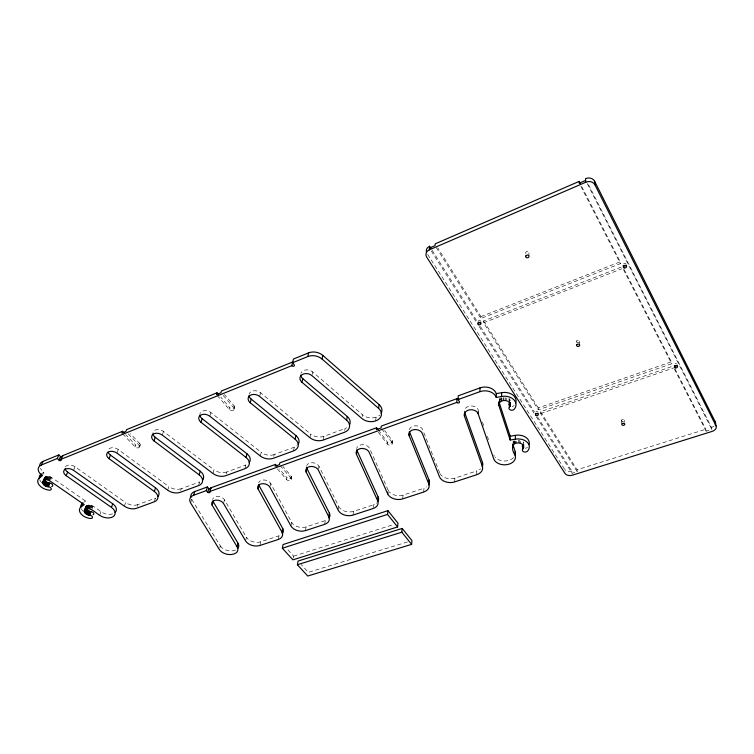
<?xml version="1.0" encoding="UTF-8"?>
<svg xmlns="http://www.w3.org/2000/svg" width="754" height="754" viewBox="0 0 754 754"><rect width="100%" height="100%" fill="white"/><g stroke="black" fill="none" stroke-linecap="round" stroke-linejoin="round"><path stroke-width="0.57" stroke-dasharray="3.77 2.83" d="M515.557 443.361L515.566 441.448M516.207 443.163L516.207 441.25M513.493 442.758L513.493 440.845M513.908 444.276L513.917 441.41M514.407 443.927L514.407 441.052M514.954 443.616L514.963 440.751M513.135 445.105L513.144 441.279L512.56 443.201M509.044 402.108L509.073 398.3M509.459 402.542L509.487 398.734L509.817 399.205M506.763 399.874L506.782 397.971M505.359 400.534L505.387 397.688M503.191 400.61L503.229 397.754M503.908 400.515L503.945 397.669M501.221 401.26L501.278 397.452M501.834 400.977L501.881 398.131M499.723 401.448L499.77 398.602L498.846 400.591M500.147 401.976L500.194 399.12M500.684 399.686L500.713 397.792M499.355 402.862L499.412 399.064M624.237 269.659L671.38 361.845L671.682 363.767L538.299 409.818L483.587 322.797L483.653 320.94L621.541 266.944M478.215 411.863L478.29 409.959A7.059 5.184 2 0 0 470.59 405.972A7.059 5.184 2 0 0 464.398 410.996M476.679 474.728L476.82 470.92A10.792 7.568 2.5 0 0 480.6 468.799M581.777 186.634L620.203 261.761L620.419 263.627L480.873 318.48L480.939 316.623L437.744 247.821M454.7 481.9L454.916 478.102L476.82 470.92M44.137 478.762C44.665 475.34 49.528 476.019 51.658 477.508L85.588 501.061L84.91 502.861M423.682 492.023L423.993 488.243A10.499 7.257 5.2 0 0 426.858 486.801M402.702 498.875L403.079 495.105L423.993 488.243M378.376 432.334L387.254 443.993A2.714 1.932 6.7 0 0 390.93 444.926A2.714 1.932 6.7 0 0 391.939 442.334L392.155 440.459L384.691 430.562M392.297 443.333L392.514 441.458M387.254 443.993L387.471 442.117L379.3 431.363M373.183 507.612L373.532 504.794A10.245 6.956 7.6 0 0 376.067 503.54M375.615 420.902L376.105 417.151A11.084 8.143 7.8 0 0 379.752 415.077M352.995 515.095L353.522 511.363L373.532 504.794M362.212 416.66L362.486 414.794L312.674 371.948A7.069 5.297 11.9 0 0 305.898 369.931A7.069 5.297 11.9 0 0 300.931 373.277M338.376 509.346L338.81 506.547L319.017 466.358A6.532 4.524 10.3 0 0 312.627 462.758A6.532 4.524 10.3 0 0 306.671 465.614M344.691 430.449L344.993 428.583A10.924 7.908 9.5 0 0 347.867 426.943M324.654 524.35L325.266 520.628A10.019 6.654 9.6 0 0 327.142 519.779M318.527 469.148L319.017 466.358M323.287 440.025L323.956 436.302L344.993 428.583M305.455 530.618L306.124 526.905L325.266 520.628M293.287 558.007L293.626 556.16L286.831 548.705M309.941 437.716L310.648 434.002L260.545 392.749A6.918 5.033 14.3 0 0 253.891 390.798A6.918 5.033 14.3 0 0 249.216 393.993M290.903 525.934L291.619 522.239L270.686 483.474A6.4 4.317 12.3 0 0 264.324 479.996A6.4 4.317 12.3 0 0 258.66 482.73M278.311 539.468L279.055 535.783A9.811 6.362 11.3 0 0 280.846 534.972M277.415 468.903L286.586 479.553A2.582 1.762 11.3 0 0 290.13 480.439A2.582 1.762 11.3 0 0 290.865 478.045L291.242 476.198L282.863 466.396M312.118 374.719L312.674 371.948M291.233 479.421L291.609 477.574M286.586 479.553L286.972 477.706L279.338 468.828M293.513 450.911L294.277 447.207A10.679 7.54 11.9 0 0 296.02 446.359M259.923 545.472L260.724 541.796L279.055 535.783M270.083 486.245L270.686 483.474M273.787 456.424L274.202 454.577L294.277 447.207M245.587 540.929L246.426 537.263L224.466 499.836A6.268 4.119 13.9 0 0 217.878 496.462A6.268 4.119 13.9 0 0 212.675 499.44M260.328 456.019L261.195 452.325L210.875 412.561A6.786 4.778 16.2 0 0 204.343 410.676A6.786 4.778 16.2 0 0 199.942 413.729M244.956 468.668L245.861 464.982A10.462 7.182 13.8 0 0 247.001 464.473M259.63 396.425L260.545 392.749M219.876 547.762L220.328 545.934L191.657 499.271A10.047 6.579 14.6 0 1 191.375 498.771M223.768 502.588L224.466 499.836M226.2 473.861L226.681 472.023L245.861 464.982M234.108 409.262L234.607 407.433M217.265 395.482L229.263 409.46A2.743 1.96 15.2 0 0 233.014 410.412A2.743 1.96 15.2 0 0 233.655 407.716L234.145 405.888L224.438 394.493M212.958 473.493L213.966 469.827L163.505 431.467A6.663 4.533 17.6 0 0 157.086 429.629A6.663 4.533 17.6 0 0 152.939 432.56M526.066 253.655A1.621 1.338 -5.6 0 1 525.698 252.684L525.792 252.345A1.621 1.338 -5.6 0 1 527.875 251.478L528.243 251.629A1.621 1.338 -5.6 0 1 528.922 252.826L528.837 253.174A1.621 1.338 -5.6 0 1 528.639 253.485M229.263 409.46L229.763 407.631L220.781 397.151M198.556 485.623L199.593 481.966A10.264 6.843 15.3 0 0 200.677 481.486M190.875 502.013L191.657 499.271M209.819 416.217L210.875 412.561M180.706 490.524L181.252 488.705L199.593 481.966M167.68 490.194L168.802 486.556L118.265 449.516A6.541 4.307 18.7 0 0 111.96 447.735A6.541 4.307 18.7 0 0 108.048 450.534M154.466 500.939L155.333 498.215A10.085 6.513 16.6 0 0 155.607 498.111M137.181 506.471L137.775 504.662L155.333 498.215M162.308 435.105L163.505 431.467M85.626 507.018C89.537 501.259 97.907 509.827 100.923 511.712A9.915 6.211 17.6 0 0 113.995 513.304M124.353 506.179L125.588 502.569L75.032 466.764A6.437 4.1 19.6 0 0 65.23 467.376M122.666 433.899L135.041 446.858A2.639 1.762 18.1 0 0 138.661 447.753A2.639 1.762 18.1 0 0 139.047 445.265L139.678 443.456L130.423 433.71M139.603 446.698L140.225 444.888M135.041 446.858L135.682 445.048L125.645 434.521M99.622 515.302L100.923 511.712M116.945 453.126L118.265 449.516M91.847 507.734L92.516 505.934M91.715 509.827L93.034 506.236M88.831 508.752L90.169 505.161M89.434 508.875L90.772 505.284M90.376 508.149L91.375 505.453M90.621 509.261L91.95 505.67M87.068 508.686L88.406 505.095M87.634 508.658L88.981 505.067M88.227 508.677L89.566 505.086M84.929 508.997L85.947 506.302M85.202 508.686L86.21 506M85.532 508.422L86.54 505.727M85.588 509.091L86.936 505.5M86.031 508.903L87.379 505.321M86.531 508.771L87.879 505.18M73.6 470.355L75.032 466.764M49.632 480.769L51.121 477.188M50.914 479.29L51.658 477.508M47.832 480.091L49.321 476.519M48.444 480.27L49.943 476.698M49.048 480.496L50.537 476.924M45.994 479.874L47.493 476.292M46.597 479.893L48.096 476.311M47.21 479.959L48.708 476.387M43.148 480.647L44.467 477.612M43.214 480.854L44.722 477.282M43.544 480.571L45.051 476.999M43.93 480.336L45.438 476.764M44.382 480.138L45.881 476.566M44.882 479.996L46.38 476.424M45.419 479.902L46.918 476.33M42.375 475.68L43.892 472.108A10.32 6.513 20.3 0 1 40.348 468.234M514.256 405.445L514.021 405.671A2.865 2.102 -0.4 0 1 512.079 406.406M527.451 447.32L527.225 447.527A2.771 1.96 -0.4 0 1 525.331 448.206M41.159 474.125L43.892 472.108M83.741 502.334L85.588 501.061M480.939 316.623L620.203 261.761M483.587 322.797L621.758 268.81M376.105 417.151L375.85 417.245A11.084 8.134 7.8 0 1 362.486 414.794M538.299 409.818L538.262 407.905L671.38 361.845M536.292 416.736L572.116 473.295L577.206 471.693L540.675 413.607L540.637 411.693L673.501 365.982M540.675 413.607L673.793 367.905M293.626 556.16L393.494 524.596M540.637 411.693L577.102 469.77L705.848 429.233L706.187 431.184L711.861 429.412L711.493 427.452L587.62 182.845M407.433 541.985L308.358 572.343L301.232 564.529M128.227 433.889L139.047 445.265M280.177 465.576L290.865 478.045M223.175 395.445L233.655 407.716M381.731 428.837L391.939 442.334M427.669 254.409L564.765 469.516L564.887 472.409M432.127 250.234L477.291 321.628M480.43 326.586L534.379 411.873M537.517 416.83L572.013 471.373L572.116 473.295M431.326 251.044L478.47 325.464M479.092 326.454L535.66 415.746M483.653 320.94L538.262 407.905M436.302 247.604L480.873 318.48M675.084 369.092L705.848 429.233M580.853 186.332L620.419 263.627M623.388 269.423L671.682 363.767M674.33 368.942L706.187 431.184M587.243 183.58L711.861 429.412M388.14 490.157L369.62 448.442A6.682 4.741 8 0 0 362.617 444.7A6.682 4.741 8 0 0 356.689 448.498M439.761 472.994L422.655 429.667A6.861 4.958 5.2 0 0 415.605 425.793A6.861 4.958 5.2 0 0 409.309 429.761M482.456 422.052L483.974 426.444M487.376 436.34L488.517 439.639M510.072 399.714L510.307 400.76M523.455 441.938L523.672 442.918M624.387 420.308L624.585 422.249M621.466 420.553L621.852 424.427M579.421 341.242L579.666 345.049M577.102 469.77L577.206 471.693M528.922 252.826L528.959 255.587M523.229 442.428L523.248 445.303M520.317 441.326L520.326 443.239M519.657 440.204L519.666 443.079M518.271 440.053L518.271 442.918M572.013 471.373A5.532 3.817 -2 0 1 564.765 469.516M714.076 426.057A6.032 4.138 -8.9 0 1 711.493 427.452M623.624 263.881A1.668 1.319 -11.7 0 1 625.961 263.834M675.141 363.796A1.574 1.14 -9.7 0 1 676.677 363.88M535.896 411.854A1.442 1.046 -1.6 0 1 537.932 411.891M478.045 321.355A1.527 1.206 0.2 0 1 480.986 321.458M220.328 545.934A9.623 6.089 12.8 0 0 234.777 550.307L234.994 550.231A9.623 6.089 12.8 0 0 235.587 549.996M513.625 457.631A10.99 7.757 0.8 0 1 494.794 456.839M494.228 455.953A10.99 7.757 0.8 0 1 493.823 455.02M454.916 478.102A10.669 7.446 3.6 0 1 441.184 475.199M440.977 474.963A10.669 7.446 3.6 0 1 440.119 473.757M403.079 495.105A10.396 7.135 6.2 0 1 389.215 491.825M388.687 491.127A10.396 7.135 6.2 0 1 388.263 490.402M353.522 511.363A10.151 6.824 8.4 0 1 339.385 507.489M339.074 507.027A10.151 6.824 8.4 0 1 338.81 506.547M377.057 502.701A10.245 6.956 7.6 0 1 376.425 503.276M306.124 526.905A9.934 6.532 10.3 0 1 291.619 522.239M260.724 541.796A9.736 6.249 12 0 1 246.426 537.263M291.242 476.198A2.582 1.762 11.3 0 1 290.507 478.583A2.582 1.762 11.3 0 1 286.972 477.706M392.155 440.459A2.705 1.932 6.6 0 1 391.147 443.05A2.705 1.932 6.6 0 1 387.471 442.117M137.775 504.662A10.009 6.39 17 0 1 125.588 502.569M181.252 488.705A10.188 6.711 15.9 0 1 168.802 486.556M226.681 472.023A10.377 7.04 14.5 0 1 213.966 469.827M274.202 454.577A10.584 7.389 12.7 0 1 261.195 452.325M296.991 445.633A10.679 7.54 11.9 0 1 296.765 445.831M323.956 436.302A10.82 7.757 10.5 0 1 310.648 434.002M234.145 405.888A2.743 1.96 15.3 0 1 233.514 408.583A2.743 1.96 15.3 0 1 229.763 407.631M139.678 443.456A2.639 1.772 18.2 0 1 139.283 445.944A2.639 1.772 18.2 0 1 135.682 445.048M41.819 482.683A10.198 6.371 19.9 0 1 39.51 479.308M83.138 511.127A9.906 6.164 18 0 1 81.328 508.733M576.48 341.091L576.376 341.392A1.536 1.169 -5.7 0 0 576.98 342.448L577.328 342.589A1.536 1.169 -5.7 0 0 579.326 341.854L579.43 341.553A1.536 1.169 -5.7 0 0 578.827 340.497L578.478 340.356A1.536 1.169 -5.7 0 0 576.48 341.091M622.257 421.382L621.946 421.25A1.461 1.037 -5.5 0 1 623.596 419.469L623.907 419.61A1.461 1.037 -5.5 0 1 622.257 421.382"/><path stroke-width="1.13" d="M478.215 411.863L478.149 413.757L493.738 458.837A11.027 7.757 0.8 0 0 506.999 464.643A11.027 7.757 0.8 0 0 515.199 455.416L515.199 451.589L512.946 444.681M515.378 439.167L515.378 435.35L510.185 436.198L510.156 440.025L515.378 439.167A11.169 7.908 0 0 1 528.79 444.474L529.129 445.444A11.169 7.908 0 0 1 527.489 451.146L527.263 451.354A2.78 1.96 -0.3 0 1 523.342 451.58L522.861 451.203A2.78 1.96 -0.3 0 1 522.645 449.243C525.425 446.641 522.079 442.852 518.978 442.966C510.976 442.24 511.325 449.902 515.199 455.416M512.616 447.518L512.55 444.153M210.8 488.865A1.272 0.839 14.4 0 1 208.83 488.554L207.35 486.961L206.351 490.628L207.831 492.211A1.272 0.839 14.4 0 0 209.574 492.645A1.272 0.839 14.4 0 0 209.848 491.485L456.783 402.419A1.423 1.056 2.7 0 0 458.696 402.919A1.423 1.056 2.7 0 0 459.318 401.505L458.008 399.592L479.883 391.684A11.517 8.53 1.1 0 1 496.226 397.433L501.599 396.491A11.527 8.482 0 0 1 513.851 399.695A11.527 8.482 0 0 1 514.247 409.252L514.011 409.479A2.875 2.102 -0.3 0 1 510.269 409.903A2.875 2.102 -0.3 0 1 509.223 407.245L509.958 406.142L509.987 402.325L509.242 403.437A2.865 2.102 -0.4 0 0 509.497 405.529M509.958 406.142L510.175 402.768M510.156 405.624L510.298 402.664M509.412 407.019L509.44 403.211M509.685 406.632L509.704 402.815M501.599 396.491L501.655 392.693L496.292 393.635A11.48 8.53 1 0 0 480.015 387.895L458.225 395.812L458.008 399.592M510.156 440.025L498.846 405.454L498.818 402.071M498.846 405.454L498.912 401.967M496.226 397.433L496.292 393.635M498.771 404.926C499.054 398.923 510.251 399.036 510.269 405.096M207.35 486.961L194.72 491.551L193.684 495.208A10.085 6.579 14.6 0 0 190.621 502.927L219.423 549.581A9.651 6.079 12.8 0 0 233.438 554.115L233.919 553.964A9.651 6.089 12.8 0 0 237.18 546.952L212.194 505.312A6.296 4.119 13.8 0 1 215.371 500.213A6.296 4.119 13.8 0 1 223.533 503.502L245.587 540.929A9.764 6.249 11.9 0 0 259.923 545.472L278.311 539.468A9.84 6.362 11.3 0 0 281.977 532.201L258.122 489.073A6.418 4.317 12.3 0 1 261.619 483.776A6.418 4.317 12.3 0 1 269.875 487.169L290.903 525.934A9.962 6.532 10.3 0 0 305.455 530.618L324.654 524.35A10.047 6.654 9.6 0 0 328.763 516.801L306.162 472.089A6.55 4.524 10.3 0 1 310.007 466.575A6.55 4.524 10.3 0 1 318.358 470.081L338.235 510.279A10.179 6.824 8.4 0 0 352.995 515.095L373.06 508.545A10.283 6.946 7.6 0 0 377.65 500.703L356.453 454.313A6.711 4.741 8 0 1 360.666 448.564A6.711 4.741 8 0 1 369.121 452.193L387.716 493.917A10.424 7.135 6.2 0 0 402.702 498.875L423.682 492.023A10.537 7.257 5.2 0 0 428.79 483.861L409.149 435.68A6.88 4.958 5.3 0 1 413.776 429.686A6.88 4.958 5.3 0 1 422.325 433.437L439.497 476.782A10.707 7.446 3.7 0 0 454.7 481.9L476.679 474.728A10.829 7.568 2.6 0 0 482.343 466.226L482.466 462.419L464.624 412.344A7.059 5.184 2 0 1 464.502 411.901M479.883 391.684L480.015 387.895M482.343 466.226L464.445 416.133L464.624 412.344M456.783 402.419L456.999 398.64A1.423 1.056 2.6 0 0 458.913 399.139M39.293 478.441A10.198 6.371 19.9 0 1 41.159 474.125L39.642 477.697A10.226 6.371 19.9 0 0 39.17 485.001A10.226 6.371 19.9 0 0 49.264 490.166L49.575 490.175A2.535 1.574 19.7 0 0 51.244 488.686A2.535 1.574 19.7 0 0 48.727 486.811C39.755 486.575 42.149 475.981 50.179 481.08L84.231 504.652L81.46 506.556A9.934 6.155 18 0 0 82.638 515.434L83.581 516.104A9.934 6.155 18 0 0 90.461 518.479L90.772 518.488A2.469 1.517 17.8 0 0 92.412 516.867L92.158 516.443A2.469 1.517 17.8 0 0 90.065 515.284C87.521 515.114 83.647 513.304 84.401 510.232C88.963 505.274 96.192 513.389 99.622 515.302A9.943 6.211 17.5 0 0 113.157 516.65A9.943 6.211 17.5 0 0 111.441 507.385L112.714 503.785L67.643 472.108A6.437 4.1 19.6 0 1 65.117 468.46M428.79 483.861L429.083 480.081L409.526 431.91A6.861 4.958 5.2 0 1 409.375 431.486M411.609 544.369L411.938 540.609L402.193 528.431L298.075 561.051L297.406 564.737L307.726 576.028L411.609 544.369L401.825 532.192L402.193 528.431M715.998 425.793L594.915 184.768A7.012 5.891 -14.3 0 0 585.792 182.223L585.5 178.641A6.984 5.872 -14.5 0 1 594.576 181.186L715.263 421.872L715.998 425.793A6.06 4.138 -8.8 0 1 712.2 431.373L572.211 475.227A5.551 3.817 -2 0 1 564.934 473.38L426.679 257.048A6.371 5.316 3.2 0 1 429.262 249.885L429.62 246.266L430.873 248.245M409.149 435.68L409.526 431.91M397.594 526.933L397.98 523.172L387.952 510.646L283.061 544.558L282.335 548.243L292.938 559.845L397.594 526.933L387.528 514.407L387.952 510.646M387.716 493.917L387.933 492.032M377.65 500.703L378.103 496.943L357 450.562A6.682 4.741 8 0 1 356.727 449.742M111.441 507.385L66.192 475.689A6.456 4.1 19.5 0 1 64.863 469.488A6.456 4.1 19.5 0 1 73.6 470.355L124.353 506.179A10.047 6.39 17 0 0 136.578 508.281L154.184 501.844A10.113 6.513 16.5 0 0 154.344 491.485L109.104 458.696A6.569 4.307 18.7 0 1 107.992 452.249A6.569 4.307 18.7 0 1 116.945 453.126L167.68 490.194A10.217 6.701 15.8 0 0 180.168 492.343L198.556 485.623A10.292 6.843 15.3 0 0 199.179 474.86L153.995 440.911A6.682 4.533 17.6 0 1 153.119 434.21A6.682 4.533 17.6 0 1 162.308 435.105L212.958 473.493A10.415 7.04 14.4 0 0 225.719 475.699L244.956 468.668A10.499 7.182 13.8 0 0 246.068 457.48L200.998 422.287A6.805 4.778 16.2 0 1 200.385 415.322A6.805 4.778 16.2 0 1 209.819 416.217L260.328 456.019A10.622 7.389 12.7 0 0 273.382 458.272L293.513 450.911A10.716 7.54 11.9 0 0 295.172 439.28L250.271 402.768A6.946 5.033 14.3 0 1 249.951 395.511A6.946 5.033 14.3 0 1 259.63 396.425L309.941 437.716A10.858 7.757 10.5 0 0 323.287 440.025L344.389 432.315A10.961 7.917 9.5 0 0 346.633 420.195L301.977 382.287A7.097 5.297 11.9 0 1 301.977 374.71A7.097 5.297 11.9 0 1 311.939 375.643L361.948 418.536A11.122 8.143 7.8 0 0 375.615 420.902L376.208 420.685A11.122 8.143 7.8 0 0 378.583 408.348L379.083 404.606L322.787 355.36A11.461 8.69 11.7 0 0 308.546 352.881L293.447 359.045L292.627 362.721L294.183 364.7A1.433 1.074 13 0 1 293.768 366.171A1.433 1.074 13 0 1 291.807 365.671L60.904 459.374A1.31 0.839 20.2 0 1 60.801 460.581A1.31 0.839 20.2 0 1 59.019 460.138L57.342 458.498L41.432 464.973A10.349 6.513 20.2 0 0 42.375 475.68L39.642 477.697M209.848 491.485L210.837 487.829L275.521 464.389L275.116 466.236L279.414 464.681L279.809 462.833L376.576 427.772L376.331 429.648L381.053 427.942L381.288 426.067L456.999 398.64M356.453 454.313L357 450.562M346.633 420.195L347.236 416.472L302.759 378.593A7.069 5.297 11.9 0 1 300.723 375.106M328.763 516.801L329.366 513.069L306.869 468.375A6.532 4.524 10.3 0 1 306.492 467.178M306.162 472.089L306.869 468.375M378.583 408.348L322.071 359.045L322.787 355.36M281.977 532.201L282.722 528.507L258.971 485.378A6.4 4.317 12.3 0 1 258.641 484.615M295.172 439.28L295.926 435.567L251.205 399.102A6.918 5.033 14.3 0 1 249.046 395.303M301.977 382.287L302.759 378.593M292.627 362.721L307.773 356.557L308.546 352.881M291.807 365.671L292.627 361.995A1.433 1.074 13 0 0 292.872 362.231M258.122 489.073L258.971 485.378M237.18 546.952L238.038 543.285L213.165 501.646A6.268 4.119 13.9 0 1 212.817 500.91M246.068 457.48L246.973 453.795L202.081 418.64A6.786 4.778 16.2 0 1 199.829 414.983M250.271 402.768L251.205 399.102M212.194 505.312L213.165 501.646M207.831 492.211L208.83 488.554M199.179 474.86L200.215 471.203L155.211 437.282A6.663 4.533 17.6 0 1 152.883 433.757M218.537 394.531L217.039 392.787L216.511 394.615L220.922 392.815L221.45 390.996L292.627 361.995M200.998 422.287L202.081 418.64M154.344 491.485L155.512 487.847L110.442 455.086A6.541 4.307 18.7 0 1 108.142 452.098M153.995 440.911L155.211 437.282M124.099 432.9L122.553 431.279L121.884 433.088L125.909 431.448L126.568 429.648L217.039 392.787M88.67 515.048L89.99 511.457L91.385 511.693A2.46 1.517 17.9 0 1 93.477 512.852L93.722 513.276A2.46 1.517 17.9 0 1 93.147 514.68M89.274 515.171L90.593 511.58M89.764 515.255L91.083 511.664M86.927 514.398L88.265 510.816L85.89 508.63L84.542 512.22M87.483 514.662L88.821 511.071L88.265 510.816M88.067 514.878L89.396 511.287L89.99 511.457M109.104 458.696L110.442 455.086M85.108 513.031L86.456 509.44M85.485 513.408L86.823 509.827M85.918 513.776L87.257 510.185M86.408 514.105L87.737 510.515M84.231 510.986L85.24 508.3M84.26 511.391L85.268 508.705M84.363 511.806L85.711 508.215M84.797 512.626L86.135 509.044M81.46 506.556L82.817 502.975A9.906 6.164 18 0 0 80.81 507.074M66.192 475.689L67.643 472.108M60.904 459.374L62.394 455.793L122.553 431.279M47.304 486.575L48.784 483.003L50.207 483.239A2.526 1.574 19.8 0 1 52.648 484.888A2.526 1.574 19.8 0 1 51.63 486.537M47.917 486.698L49.406 483.126M59.019 460.138L60.509 456.556L58.84 454.916L42.969 461.401A10.32 6.513 20.3 0 0 39.717 465.472M48.416 486.782L49.896 483.191M45.513 485.906L47.002 482.334L44.505 480.053L42.997 483.625M57.342 458.498L58.84 454.916M46.088 486.17L47.577 482.598L47.002 482.334M46.691 486.396L48.181 482.824L48.784 483.003M43.609 484.473L45.108 480.901M44.005 484.869L45.504 481.297M44.467 485.246L45.966 481.674M44.967 485.595L46.465 482.023M42.629 482.334L43.76 479.657M42.676 482.758L43.807 480.081M42.799 483.191L44.307 479.619M43.27 484.049L44.778 480.487M41.432 464.973L42.969 461.401M522.786 445.19L522.805 449.016L523.351 444.389L523.37 448.215M522.814 445.199L522.616 445.416A2.771 1.96 -0.4 0 0 522.833 447.367M580.184 183.505L579.11 181.412L435.237 243.825L435.067 245.634L429.441 248.075M585.641 180.432L579.251 183.203L579.11 181.412M429.262 249.885L585.792 182.223M193.684 495.208L206.351 490.628M282.335 548.243L387.528 514.407M297.406 564.737L401.825 532.192M88.821 511.071L89.396 511.287M47.577 482.598L48.181 482.824M275.521 464.389L277.048 466.17M376.576 427.772L377.942 429.573M499.271 402.768L510.185 436.198M594.576 181.186L594.915 184.768M523.625 444.342L523.568 447.744M523.069 444.841L523.097 448.677M715.273 421.872A6.032 4.138 -8.9 0 1 715.254 424.559M426.453 252.109A6.343 5.306 3.2 0 1 429.62 246.266M626.282 265.116A1.668 1.319 -11.7 0 1 623.228 265.493M677.083 365.209A1.574 1.14 -9.7 0 1 674.396 365.586M538.083 413.164A1.442 1.046 -1.6 0 1 535.811 413.343M480.779 322.363A1.527 1.206 0.2 0 1 478.149 322.269M190.847 497.225A10.047 6.579 14.6 0 1 194.72 491.551M515.199 451.589A10.99 7.757 0.8 0 1 515.359 454.492M482.466 462.419A10.792 7.568 2.5 0 1 482.23 466.669M429.083 480.081A10.499 7.257 5.2 0 1 428.668 484.897M378.103 496.943A10.245 6.956 7.6 0 1 378.103 501.24M329.366 513.069A10.019 6.654 9.6 0 1 329.083 518.017M282.722 528.507A9.811 6.362 11.3 0 1 282.335 533.709M238.038 543.285A9.623 6.089 12.8 0 1 237.878 548.318M464.445 416.133A7.088 5.184 2 0 1 469.516 409.874A7.088 5.184 2 0 1 478.149 413.757M210.837 487.829A1.272 0.839 14.4 0 1 211.073 488.272M501.655 392.693A11.489 8.473 0 0 1 512.946 395.068A11.489 8.473 0 0 1 515.491 403.531M529.035 444.577A11.131 7.908 -0.1 0 0 529.082 441.608L528.742 440.638A11.131 7.908 -0.1 0 0 515.378 435.35M379.083 404.606A11.084 8.143 7.8 0 1 381.119 413.381M112.714 503.785A9.915 6.211 17.6 0 1 115.06 512.531M155.512 487.847A10.085 6.513 16.6 0 1 157.991 496.481M200.215 471.203A10.264 6.843 15.3 0 1 203.231 478.913M203.118 479.129A10.264 6.843 15.3 0 1 202.402 480.157M246.973 453.795A10.462 7.182 13.8 0 1 249.178 462.683M295.926 435.567A10.679 7.54 11.9 0 1 298.132 444.351M347.236 416.472A10.924 7.908 9.5 0 1 349.413 425.115M307.773 356.557A11.498 8.699 11.7 0 1 322.071 359.045M62.29 456.99A1.301 0.839 20.3 0 1 60.509 456.556M62.394 455.793A1.301 0.839 20.3 0 1 62.705 456.481M525.83 256.011L525.736 256.36A1.631 1.338 -5.4 0 0 526.415 257.557L526.792 257.708A1.631 1.338 -5.4 0 0 528.884 256.85L528.978 256.501A1.631 1.338 -5.4 0 0 528.29 255.304L527.913 255.154A1.631 1.338 -5.4 0 0 525.83 256.011M576.706 344.889L576.603 345.191A1.546 1.178 -5.6 0 0 577.215 346.256L577.564 346.388A1.546 1.178 -5.6 0 0 579.572 345.652L579.666 345.351A1.546 1.178 -5.6 0 0 579.063 344.295L578.714 344.154A1.546 1.178 -5.6 0 0 576.706 344.889M622.861 423.333L622.521 423.465A1.47 1.037 -5.4 0 0 622.323 425.124L622.644 425.256A1.47 1.037 -5.4 0 0 623.756 425.275L624.105 425.143A1.47 1.037 -5.4 0 0 624.303 423.484L623.982 423.343A1.47 1.037 -5.4 0 0 622.861 423.333M536.132 415.426A1.442 1.046 -1.5 0 0 538.347 414.559A1.442 1.046 -1.5 0 0 536.235 413.616A1.442 1.046 -1.5 0 0 536.132 415.426M675.311 367.858A1.574 1.14 -9.6 0 0 677.535 366.548A1.574 1.14 -9.6 0 0 675.084 365.897A1.574 1.14 -9.6 0 0 675.311 367.858M624.01 267.84A1.668 1.319 -11.7 0 0 626.593 266.633A1.668 1.319 -11.7 0 0 624.208 265.521A1.668 1.319 -11.7 0 0 624.01 267.84M478.601 324.597A1.527 1.206 0.2 0 0 480.948 323.636A1.527 1.206 0.2 0 0 478.724 322.514A1.527 1.206 0.2 0 0 478.601 324.597"/></g></svg>
